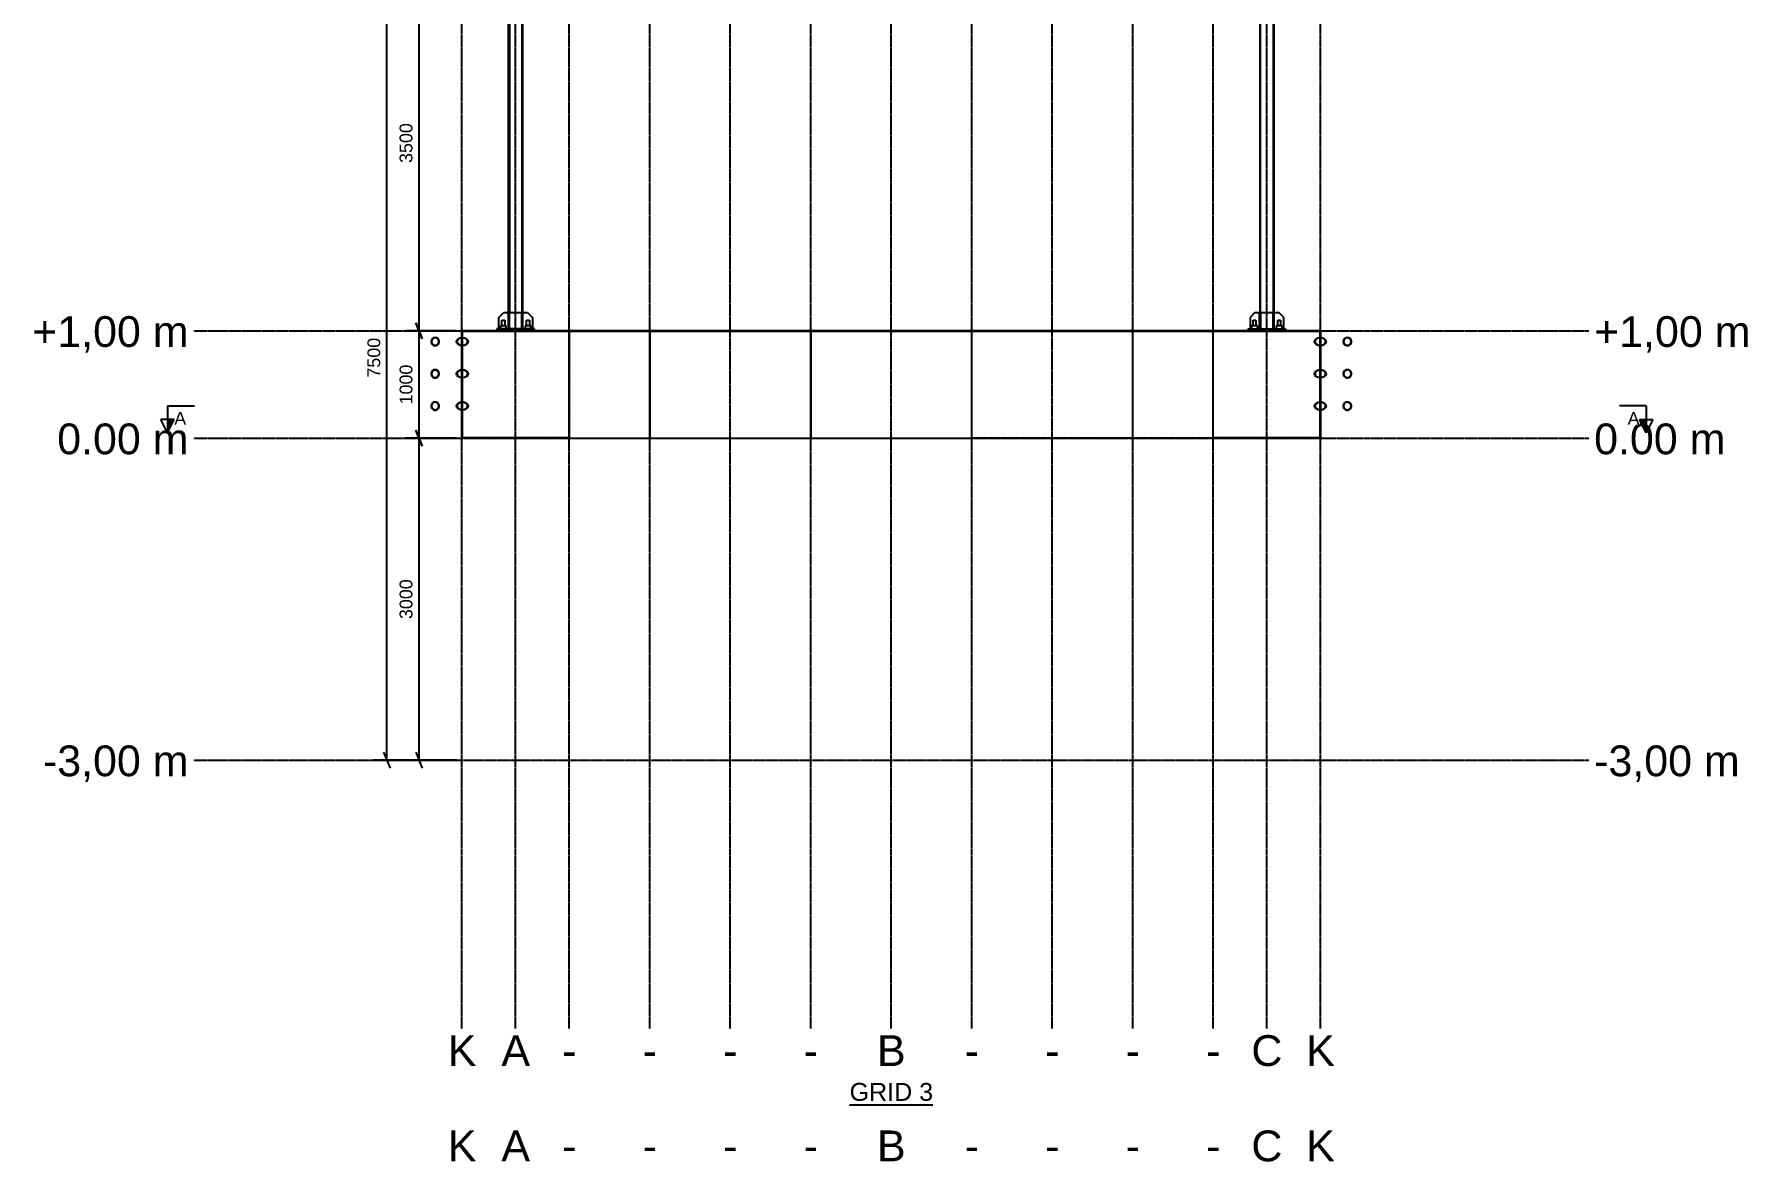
# Model space of a CAD drawing. Header units: millimetres. Extents: x -57554 to 16546, y 2142 to 98430.
# Drawn here: x -53656 to -37689, y 46558 to 57063 of the extents above; entities that cross this region are included whole.
import ezdxf

# ---------------------------------------------------------------- set-up
doc = ezdxf.new("R2010")
doc.units = ezdxf.units.MM
doc.linetypes.add('DXK_LINE_DOT3', pattern=[5.9187, 2.979, -0.9799, 0.9799, -0.9799])
doc.layers.add('S-Z23-A_DIMENSIONS', color=7, linetype='Continuous')
doc.layers.add('S-Z521-M_SECTION_MARK', color=7, linetype='Continuous')
doc.styles.add('Arial', font='ARIAL.TTF', dxfattribs={"height": 0.2})

msp = doc.modelspace()

# ---------------------------------------------------------------- linework, layer by layer
at = {"color": 1, "linetype": 'DXK_LINE_DOT3'}
for p, q in [((-49670, 47800), (-49670, 60300)), ((-49170, 47800), (-49170, 60300)), ((-48670, 47800), (-48670, 60300)), ((-47920, 47800), (-47920, 60300)), ((-47170, 47800), (-47170, 60300)), ((-46420, 47800), (-46420, 60300)), ((-45670, 47800), (-45670, 60300)), ((-44920, 47800), (-44920, 60300)), ((-44170, 47800), (-44170, 60300)), ((-43420, 47800), (-43420, 60300)), ((-42670, 47800), (-42670, 60300)), ((-42170, 47800), (-42170, 60300)), ((-41670, 47800), (-41670, 60300)), ((-52170, 54300), (-39170, 54300)), ((-52170, 53300), (-39170, 53300)), ((-52170, 50300), (-39170, 50300))]:
    msp.add_line(p, q, dxfattribs=at)
at = {"color": 2, "linetype": 'Continuous'}
for p, q in [((-49236, 54470), (-49236, 57800)), ((-49228, 57800), (-49228, 54470)), ((-49112, 57800), (-49112, 54470)), ((-49103, 54470), (-49103, 57800)), ((-42236, 57800), (-42236, 54470)), ((-42228, 54470), (-42228, 57800)), ((-42112, 57800), (-42112, 54470)), ((-42103, 54470), (-42103, 57800)), ((-49326, 54425), (-49281, 54470)), ((-49281, 54470), (-49237, 54470)), ((-49227, 54470), (-49237, 54470)), ((-49237, 54320), (-49237, 54470)), ((-49227, 54470), (-49112, 54470)), ((-49227, 54320), (-49227, 54470)), ((-49102, 54470), (-49112, 54470)), ((-49112, 54320), (-49112, 54470)), ((-49102, 54470), (-49058, 54470)), ((-49102, 54320), (-49102, 54470)), ((-49058, 54470), (-49013, 54425)), ((-42281, 54470), (-42326, 54425)), ((-42281, 54470), (-42237, 54470)), ((-42227, 54470), (-42237, 54470)), ((-42237, 54320), (-42237, 54470)), ((-42227, 54320), (-42227, 54470)), ((-42227, 54470), (-42112, 54470)), ((-42102, 54470), (-42112, 54470)), ((-42112, 54320), (-42112, 54470)), ((-42102, 54470), (-42058, 54470)), ((-42102, 54320), (-42102, 54470)), ((-42013, 54425), (-42058, 54470)), ((-49670, 54301), (-49670, 54298)), ((-48170, 54301), (-49670, 54301)), ((-49670, 53300), (-49670, 54300)), ((-49670, 54300), (-49667, 54300)), ((-49670, 54298), (-48170, 54298)), ((-49667, 54300), (-49667, 53303)), ((-49667, 54300), (-48670, 54300)), ((-49667, 53303), (-49667, 54300)), ((-48995, 54320), (-49345, 54320)), ((-49345, 54320), (-49345, 54301)), ((-49326, 54320), (-49326, 54425)), ((-49258, 54347), (-49312, 54347)), ((-49312, 54347), (-49312, 54320)), ((-49298, 54400), (-49272, 54400)), ((-49298, 54347), (-49298, 54400)), ((-49272, 54400), (-49272, 54347)), ((-49258, 54320), (-49258, 54347)), ((-49237, 54425), (-49227, 54425)), ((-49112, 54425), (-49102, 54425)), ((-49028, 54347), (-49082, 54347)), ((-49082, 54347), (-49082, 54320)), ((-49068, 54400), (-49042, 54400)), ((-49068, 54347), (-49068, 54400)), ((-49042, 54400), (-49042, 54347)), ((-49028, 54320), (-49028, 54347)), ((-49013, 54425), (-49013, 54320)), ((-48995, 54301), (-48995, 54320)), ((-48670, 54300), (-48670, 53300)), ((-48670, 54300), (-48670, 53303)), ((-48170, 54298), (-48170, 54301)), ((-48170, 54301), (-48170, 54298)), ((-46670, 54301), (-48170, 54301)), ((-48170, 54298), (-46670, 54298)), ((-47920, 54298), (-47920, 53300)), ((-47920, 53300), (-47920, 54298)), ((-46670, 54298), (-46670, 54301)), ((-46670, 54301), (-46670, 54298)), ((-45170, 54301), (-46670, 54301)), ((-46670, 54298), (-45170, 54298)), ((-46420, 53300), (-46420, 54298)), ((-46420, 54298), (-46420, 53300)), ((-45170, 54298), (-45170, 54301)), ((-45170, 54301), (-45170, 54298)), ((-43670, 54301), (-45170, 54301)), ((-45170, 54298), (-43670, 54298)), ((-43420, 54300), (-44920, 54300)), ((-44920, 53300), (-44920, 54300)), ((-43670, 54298), (-43670, 54301)), ((-43670, 54301), (-43670, 54298)), ((-42170, 54301), (-43670, 54301)), ((-43670, 54298), (-42170, 54298)), ((-43420, 53300), (-43420, 54300)), ((-43420, 54297), (-43419, 54297)), ((-42669, 54300), (-43419, 54300)), ((-43419, 53300), (-43419, 54300)), ((-42670, 54300), (-41673, 54300)), ((-42670, 53303), (-42670, 54300)), ((-42669, 53300), (-42669, 54300)), ((-42345, 54301), (-42345, 54320)), ((-42345, 54320), (-41995, 54320)), ((-42326, 54425), (-42326, 54320)), ((-42258, 54347), (-42312, 54347)), ((-42312, 54347), (-42312, 54320)), ((-42298, 54400), (-42272, 54400)), ((-42298, 54347), (-42298, 54400)), ((-42272, 54400), (-42272, 54347)), ((-42258, 54320), (-42258, 54347)), ((-42237, 54425), (-42227, 54425)), ((-42170, 54298), (-42170, 54301)), ((-42170, 54301), (-42170, 54298)), ((-41673, 54301), (-42170, 54301)), ((-42170, 54298), (-41673, 54298)), ((-42112, 54425), (-42102, 54425)), ((-42028, 54347), (-42082, 54347)), ((-42082, 54347), (-42082, 54320)), ((-42068, 54400), (-42042, 54400)), ((-42068, 54347), (-42068, 54400)), ((-42042, 54400), (-42042, 54347)), ((-42028, 54320), (-42028, 54347)), ((-42013, 54320), (-42013, 54425)), ((-41995, 54320), (-41995, 54301)), ((-41673, 54298), (-41673, 54301)), ((-41673, 53303), (-41673, 54300)), ((-41673, 54300), (-41670, 54300)), ((-41673, 54300), (-41673, 53303)), ((-41670, 54300), (-41670, 53300)), ((-49721, 54200), (-49717, 54214)), ((-49717, 54185), (-49721, 54200)), ((-49717, 54214), (-49706, 54226)), ((-49713, 54213), (-49717, 54200)), ((-49717, 54200), (-49713, 54186)), ((-49706, 54173), (-49717, 54185)), ((-49703, 54224), (-49713, 54213)), ((-49713, 54186), (-49703, 54175)), ((-49706, 54226), (-49688, 54235)), ((-49688, 54164), (-49706, 54173)), ((-49686, 54232), (-49703, 54224)), ((-49703, 54175), (-49686, 54167)), ((-49688, 54235), (-49667, 54238)), ((-49667, 54162), (-49688, 54164)), ((-49667, 54235), (-49686, 54232)), ((-49686, 54167), (-49667, 54165)), ((-49667, 54238), (-49647, 54235)), ((-49648, 54232), (-49667, 54235)), ((-49667, 54165), (-49648, 54167)), ((-49647, 54164), (-49667, 54162)), ((-49632, 54224), (-49648, 54232)), ((-49648, 54167), (-49632, 54175)), ((-49647, 54235), (-49629, 54226)), ((-49629, 54173), (-49647, 54164)), ((-49621, 54213), (-49632, 54224)), ((-49632, 54175), (-49621, 54186)), ((-49629, 54226), (-49617, 54214)), ((-49617, 54185), (-49629, 54173)), ((-49618, 54200), (-49621, 54213)), ((-49621, 54186), (-49618, 54200)), ((-49617, 54214), (-49613, 54200)), ((-49613, 54200), (-49617, 54185)), ((-43420, 54197), (-43419, 54197)), ((-43420, 54197), (-43419, 54197)), ((-41726, 54200), (-41722, 54214)), ((-41722, 54185), (-41726, 54200)), ((-41722, 54214), (-41710, 54226)), ((-41710, 54173), (-41722, 54185)), ((-41718, 54213), (-41721, 54200)), ((-41721, 54200), (-41718, 54186)), ((-41707, 54224), (-41718, 54213)), ((-41718, 54186), (-41707, 54175)), ((-41710, 54226), (-41692, 54235)), ((-41692, 54164), (-41710, 54173)), ((-41691, 54232), (-41707, 54224)), ((-41707, 54175), (-41691, 54167)), ((-41692, 54235), (-41672, 54238)), ((-41672, 54162), (-41692, 54164)), ((-41672, 54235), (-41691, 54232)), ((-41691, 54167), (-41672, 54165)), ((-41672, 54238), (-41651, 54235)), ((-41653, 54232), (-41672, 54235)), ((-41672, 54165), (-41653, 54167)), ((-41651, 54164), (-41672, 54162)), ((-41636, 54224), (-41653, 54232)), ((-41653, 54167), (-41636, 54175)), ((-41651, 54235), (-41633, 54226)), ((-41633, 54173), (-41651, 54164)), ((-41626, 54213), (-41636, 54224)), ((-41636, 54175), (-41626, 54186)), ((-41633, 54226), (-41622, 54214)), ((-41622, 54185), (-41633, 54173)), ((-41622, 54200), (-41626, 54213)), ((-41626, 54186), (-41622, 54200)), ((-41622, 54214), (-41618, 54200)), ((-41618, 54200), (-41622, 54185)), ((-49721, 53900), (-49717, 53914)), ((-49717, 53885), (-49721, 53900)), ((-49717, 53914), (-49706, 53926)), ((-49713, 53913), (-49717, 53900)), ((-49717, 53900), (-49713, 53886)), ((-49706, 53873), (-49717, 53885)), ((-49703, 53924), (-49713, 53913)), ((-49713, 53886), (-49703, 53875)), ((-49706, 53926), (-49688, 53935)), ((-49688, 53864), (-49706, 53873)), ((-49686, 53932), (-49703, 53924)), ((-49703, 53875), (-49686, 53867)), ((-49688, 53935), (-49667, 53938)), ((-49667, 53862), (-49688, 53864)), ((-49667, 53935), (-49686, 53932)), ((-49686, 53867), (-49667, 53865)), ((-49667, 53938), (-49647, 53935)), ((-49648, 53932), (-49667, 53935)), ((-49667, 53865), (-49648, 53867)), ((-49647, 53864), (-49667, 53862)), ((-49632, 53924), (-49648, 53932)), ((-49648, 53867), (-49632, 53875)), ((-49647, 53935), (-49629, 53926)), ((-49629, 53873), (-49647, 53864)), ((-49621, 53913), (-49632, 53924)), ((-49632, 53875), (-49621, 53886)), ((-49629, 53926), (-49617, 53914)), ((-49617, 53885), (-49629, 53873)), ((-49618, 53900), (-49621, 53913)), ((-49621, 53886), (-49618, 53900)), ((-49617, 53914), (-49613, 53900)), ((-49613, 53900), (-49617, 53885)), ((-41726, 53900), (-41722, 53914)), ((-41722, 53885), (-41726, 53900)), ((-41722, 53914), (-41710, 53926)), ((-41710, 53873), (-41722, 53885)), ((-41718, 53913), (-41721, 53900)), ((-41721, 53900), (-41718, 53886)), ((-41707, 53924), (-41718, 53913)), ((-41718, 53886), (-41707, 53875)), ((-41710, 53926), (-41692, 53935)), ((-41692, 53864), (-41710, 53873)), ((-41691, 53932), (-41707, 53924)), ((-41707, 53875), (-41691, 53867)), ((-41692, 53935), (-41672, 53938)), ((-41672, 53862), (-41692, 53864)), ((-41672, 53935), (-41691, 53932)), ((-41691, 53867), (-41672, 53865)), ((-41672, 53938), (-41651, 53935)), ((-41653, 53932), (-41672, 53935)), ((-41672, 53865), (-41653, 53867)), ((-41651, 53864), (-41672, 53862)), ((-41636, 53924), (-41653, 53932)), ((-41653, 53867), (-41636, 53875)), ((-41651, 53935), (-41633, 53926)), ((-41633, 53873), (-41651, 53864)), ((-41626, 53913), (-41636, 53924)), ((-41636, 53875), (-41626, 53886)), ((-41633, 53926), (-41622, 53914)), ((-41622, 53885), (-41633, 53873)), ((-41622, 53900), (-41626, 53913)), ((-41626, 53886), (-41622, 53900)), ((-41622, 53914), (-41618, 53900)), ((-41618, 53900), (-41622, 53885)), ((-49721, 53600), (-49717, 53614)), ((-49717, 53585), (-49721, 53600)), ((-49717, 53614), (-49706, 53626)), ((-49713, 53613), (-49717, 53600)), ((-49717, 53600), (-49713, 53586)), ((-49706, 53573), (-49717, 53585)), ((-49703, 53624), (-49713, 53613)), ((-49713, 53586), (-49703, 53575)), ((-49706, 53626), (-49688, 53635)), ((-49688, 53564), (-49706, 53573)), ((-49686, 53632), (-49703, 53624)), ((-49703, 53575), (-49686, 53567)), ((-49688, 53635), (-49667, 53638)), ((-49667, 53562), (-49688, 53564)), ((-49667, 53635), (-49686, 53632)), ((-49686, 53567), (-49667, 53565)), ((-49667, 53638), (-49647, 53635)), ((-49648, 53632), (-49667, 53635)), ((-49667, 53565), (-49648, 53567)), ((-49647, 53564), (-49667, 53562)), ((-49632, 53624), (-49648, 53632)), ((-49648, 53567), (-49632, 53575)), ((-49647, 53635), (-49629, 53626)), ((-49629, 53573), (-49647, 53564)), ((-49621, 53613), (-49632, 53624)), ((-49632, 53575), (-49621, 53586)), ((-49629, 53626), (-49617, 53614)), ((-49617, 53585), (-49629, 53573)), ((-49618, 53600), (-49621, 53613)), ((-49621, 53586), (-49618, 53600)), ((-49617, 53614), (-49613, 53600)), ((-49613, 53600), (-49617, 53585)), ((-41726, 53600), (-41722, 53614)), ((-41722, 53585), (-41726, 53600)), ((-41722, 53614), (-41710, 53626)), ((-41710, 53573), (-41722, 53585)), ((-41718, 53613), (-41721, 53600)), ((-41721, 53600), (-41718, 53586)), ((-41707, 53624), (-41718, 53613)), ((-41718, 53586), (-41707, 53575)), ((-41710, 53626), (-41692, 53635)), ((-41692, 53564), (-41710, 53573)), ((-41691, 53632), (-41707, 53624)), ((-41707, 53575), (-41691, 53567)), ((-41692, 53635), (-41672, 53638)), ((-41672, 53562), (-41692, 53564)), ((-41672, 53635), (-41691, 53632)), ((-41691, 53567), (-41672, 53565)), ((-41672, 53638), (-41651, 53635)), ((-41653, 53632), (-41672, 53635)), ((-41672, 53565), (-41653, 53567)), ((-41651, 53564), (-41672, 53562)), ((-41636, 53624), (-41653, 53632)), ((-41653, 53567), (-41636, 53575)), ((-41651, 53635), (-41633, 53626)), ((-41633, 53573), (-41651, 53564)), ((-41626, 53613), (-41636, 53624)), ((-41636, 53575), (-41626, 53586)), ((-41633, 53626), (-41622, 53614)), ((-41622, 53585), (-41633, 53573)), ((-41622, 53600), (-41626, 53613)), ((-41626, 53586), (-41622, 53600)), ((-41622, 53614), (-41618, 53600)), ((-41618, 53600), (-41622, 53585)), ((-43420, 53403), (-43419, 53403)), ((-43420, 53403), (-43419, 53403)), ((-48670, 53300), (-49670, 53300)), ((-49667, 53303), (-48670, 53303)), ((-48670, 53303), (-49667, 53303)), ((-48670, 53303), (-48670, 53300)), ((-48670, 53300), (-47920, 53300)), ((-47920, 53300), (-46420, 53300)), ((-46420, 53300), (-44920, 53300)), ((-43420, 53300), (-44920, 53300)), ((-43420, 53303), (-43419, 53303)), ((-42669, 53300), (-43419, 53300)), ((-42670, 53300), (-42670, 53303)), ((-42670, 53303), (-41673, 53303)), ((-41673, 53303), (-42670, 53303)), ((-41670, 53300), (-42670, 53300))]:
    msp.add_line(p, q, dxfattribs=at)
at = {"color": 6, "linetype": 'Continuous'}
msp.add_line((-46058, 47087), (-45281, 47087), dxfattribs=at)
at = {"color": 2, "linetype": 'Continuous'}
for centre, radius, start, end in [((-49920, 54200), 38, 22.5, 202.5), ((-49920, 54200), 38.1, 202.5, 22.5), ((-49920, 54200), 35.1, 157.5, 337.5), ((-49920, 54200), 35, 337.5, 157.5), ((-41420, 54200), 38, 22.5, 202.5), ((-41420, 54200), 38, 202.5, 22.5), ((-41420, 54200), 35.1, 157.5, 337.5), ((-41420, 54200), 35.1, 337.5, 157.5), ((-49920, 53900), 38, 22.5, 202.5), ((-49920, 53900), 38.1, 202.5, 22.5), ((-49920, 53900), 35.1, 157.5, 337.5), ((-49920, 53900), 35, 337.5, 157.5), ((-41420, 53900), 38, 22.5, 202.5), ((-41420, 53900), 38, 202.5, 22.5), ((-41420, 53900), 35.1, 157.5, 337.5), ((-41420, 53900), 35.1, 337.5, 157.5), ((-49920, 53600), 38, 22.5, 202.5), ((-49920, 53600), 38.1, 202.5, 22.5), ((-49920, 53600), 35.1, 157.5, 337.5), ((-49920, 53600), 35, 337.5, 157.5), ((-41420, 53600), 38, 22.5, 202.5), ((-41420, 53600), 38, 202.5, 22.5), ((-41420, 53600), 35.1, 157.5, 337.5), ((-41420, 53600), 35.1, 337.5, 157.5)]:
    msp.add_arc(centre, radius, start, end, dxfattribs=at)
at = {"layer": 'S-Z23-A_DIMENSIONS'}
for p, q in [((-50370, 50300), (-50370, 57800)), ((-50070, 54300), (-50070, 57800)), ((-49720, 54300), (-50195, 54300)), ((-49720, 54300), (-50195, 54300)), ((-50100, 54375), (-50040, 54225)), ((-50040, 54225), (-50100, 54375)), ((-50070, 53300), (-50070, 54300)), ((-50040, 53225), (-50100, 53375)), ((-50100, 53375), (-50040, 53225)), ((-49720, 53300), (-50195, 53300)), ((-49720, 53300), (-50195, 53300)), ((-50070, 50300), (-50070, 53300)), ((-49720, 50300), (-50495, 50300)), ((-50400, 50375), (-50340, 50225)), ((-49720, 50300), (-50195, 50300)), ((-50100, 50375), (-50040, 50225))]:
    msp.add_line(p, q, dxfattribs=at)

# ---------------------------------------------------------------- texts
at = {"color": 5, "linetype": 'Continuous', "style": 'Arial'}
for s, height, p in [('+1,00 m', 286.5, (-53675, 54150)), ('+1,00 m', 286.5, (-39120, 54150)), ('0.00 m', 286.5, (-53442, 53150)), ('0.00 m', 286.5, (-39120, 53150)), ('-3,00 m', 286.5, (-53575, 50150)), ('-3,00 m', 286.5, (-39120, 50150)), ('K', 287, (-49803, 47450)), ('A', 287, (-49303, 47450)), ('B', 287, (-45803, 47450)), ('C', 287, (-42314, 47450)), ('K', 287, (-41803, 47450)), ('-', 287, (-48736, 47450)), ('-', 287, (-47986, 47450)), ('-', 287, (-47236, 47450)), ('-', 287, (-46486, 47450)), ('-', 287, (-44986, 47450)), ('-', 287, (-44236, 47450)), ('-', 287, (-43486, 47450)), ('-', 287, (-42736, 47450)), ('K', 287, (-49803, 46562)), ('A', 287, (-49303, 46562)), ('B', 287, (-45803, 46562)), ('C', 287, (-42314, 46562)), ('K', 287, (-41803, 46562)), ('-', 287, (-48736, 46562)), ('-', 287, (-47986, 46562)), ('-', 287, (-47236, 46562)), ('-', 287, (-46486, 46562)), ('-', 287, (-44986, 46562)), ('-', 287, (-44236, 46562)), ('-', 287, (-43486, 46562)), ('-', 287, (-42736, 46562))]:
    msp.add_text(s, height=height, dxfattribs=at).set_placement(p)

# ---------------------------------------------------------------- next in the draw order: wipeouts: each hides what was drawn before it
at = {"color": 0, "linetype": 'Continuous'}
msp.add_wipeout([(-45281, 47125), (-45281, 47300), (-46058, 47300), (-46058, 47125)], dxfattribs=at)
for points in [[(-50107, 56260), (-50282, 56260), (-50282, 55839), (-50107, 55839)], [(-50407, 54260), (-50582, 54260), (-50582, 53839), (-50407, 53839)], [(-50107, 54010), (-50282, 54010), (-50282, 53589), (-50107, 53589)], [(-50107, 52010), (-50282, 52010), (-50282, 51589), (-50107, 51589)]]:
    msp.add_wipeout(points).dxf.layer = 'S-Z23-A_DIMENSIONS'
for points in [[(-52240, 53425), (-52240, 53550), (-52351, 53550), (-52351, 53425)], [(-38697, 53425), (-38697, 53550), (-38808, 53550), (-38808, 53425)]]:
    msp.add_wipeout(points, dxfattribs=at).dxf.layer = 'S-Z521-M_SECTION_MARK'

# ---------------------------------------------------------------- next in the draw order: hatches: boundary and pattern name
at = {"layer": 'S-Z521-M_SECTION_MARK', "linetype": 'Continuous'}
for points in [[(-52413, 53475), (-52351, 53475), (-52413, 53350)], [(-38697, 53475), (-38634, 53475), (-38634, 53350)]]:
    msp.add_hatch(color=30, dxfattribs=at).paths.add_polyline_path(points)

# ---------------------------------------------------------------- next in the draw order: linework, layer by layer
at = {"layer": 'S-Z521-M_SECTION_MARK', "color": 2, "linetype": 'Continuous'}
for p, q in [((-52413, 53600), (-52163, 53600)), ((-52413, 53600), (-52413, 53350)), ((-38634, 53600), (-38884, 53600)), ((-38634, 53600), (-38634, 53350))]:
    msp.add_line(p, q, dxfattribs=at)
at = {"layer": 'S-Z521-M_SECTION_MARK', "color": 30, "linetype": 'Continuous'}
for p, q in [((-52413, 53350), (-52476, 53475)), ((-52351, 53475), (-52476, 53475)), ((-52413, 53350), (-52351, 53475)), ((-38697, 53475), (-38572, 53475)), ((-38634, 53350), (-38697, 53475)), ((-38572, 53475), (-38634, 53350))]:
    msp.add_line(p, q, dxfattribs=at)

# ---------------------------------------------------------------- next in the draw order: texts
at = {"color": 7, "linetype": 'Continuous', "style": 'Arial'}
msp.add_text('GRID 3', height=167.1, dxfattribs=at).set_placement((-46058, 47125))
at = {"layer": 'S-Z23-A_DIMENSIONS', "style": 'Arial'}
for s, p in [('3500', (-50132, 55864)), ('7500', (-50432, 53864)), ('1000', (-50132, 53614)), ('3000', (-50132, 51614))]:
    msp.add_text(s, height=119.4, rotation=90.0002, dxfattribs=at).set_placement(p)
at = {"layer": 'S-Z521-M_SECTION_MARK', "color": 96, "linetype": 'Continuous', "style": 'Arial'}
for p in [(-52351, 53425), (-38808, 53425)]:
    msp.add_text('A', height=119, dxfattribs=at).set_placement(p)

doc.saveas('drawing.dxf')
